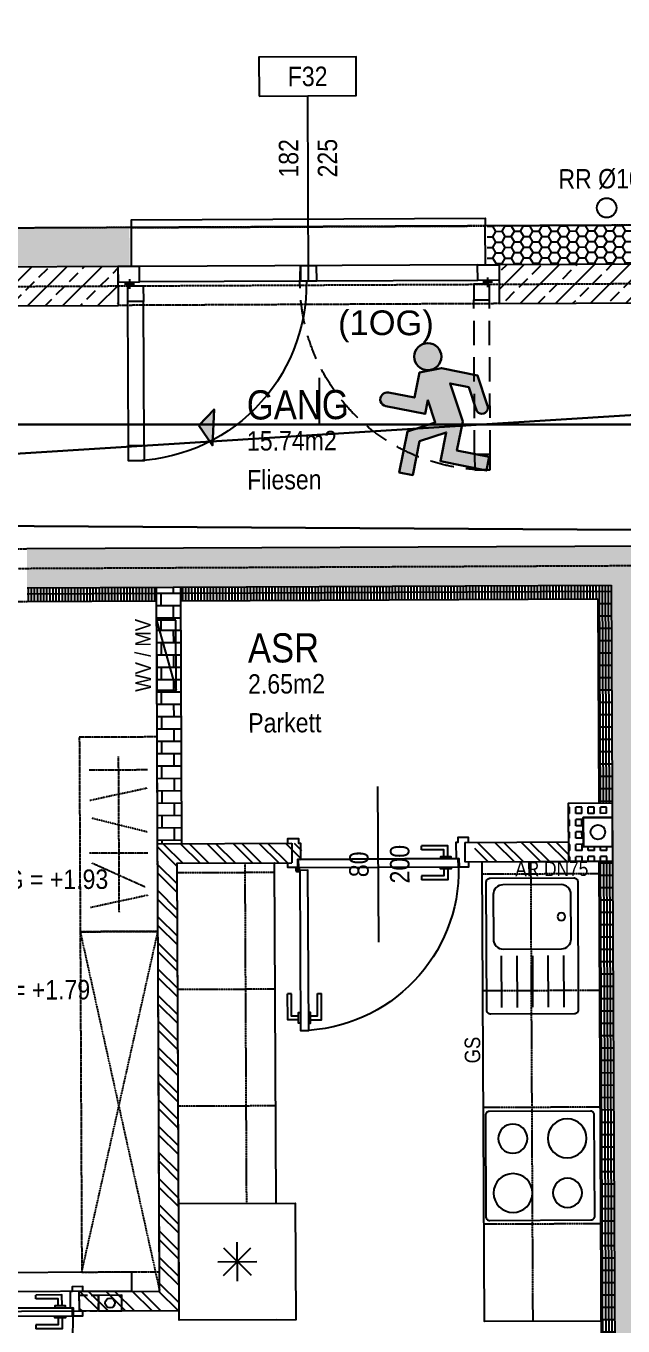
# Model space of a CAD drawing. Header units: millimetres. Extents: x -378801 to -302223, y -36469 to 154078.
# Drawn here: x -342238 to -339168, y 30351 to 37036 of the extents above; entities that cross this region are included whole.
import ezdxf
from ezdxf.enums import TextEntityAlignment as Align

# ---------------------------------------------------------------- set-up
doc = ezdxf.new("R2010")
doc.units = ezdxf.units.MM
for name, pattern in [('HIDDEN2', [0.1875, 0.125, -0.0625]), ('STRICHLINIE', [0.75, 0.5, -0.25]), ('STRICHPUNKT', [1, 0.5, -0.25, 0, -0.25])]:
    doc.linetypes.add(name, pattern=pattern)
for name, color, linetype in [('00_HLP---------M0', 6, 'Continuous'), ('01-ANS-G00-L01-M0', 8, 'Continuous'), ('01-BFL-G00-L01-M0', 10, 'Continuous'), ('01-SYM-G00-L01-M0', 8, 'Continuous'), ('01-TXT---------M0', 1, 'Continuous'), ('01-TXT---------PP', 1, 'Continuous'), ('01-TXT-G00-L01-M0', 1, 'Continuous'), ('02-ANS-G00-L01-M0', 8, 'Continuous'), ('02-AXO-G00-L01-M0', 8, 'STRICHPUNKT'), ('02-FIL-G00-L01-LILA', 223, 'Continuous'), ('02-FIL-G00-L01-ORANGE', 40, 'Continuous'), ('02-FIL-G00-L01-STB', 8, 'Continuous'), ('02-HID-G00-L01-M0', 8, 'HIDDEN2'), ('02-TWA-G00-L01-M0', 4, 'Continuous'), ('02-WDA---------M0', 8, 'Continuous'), ('02-WDA-G00-L01-M0', 8, 'Continuous'), ('02-ZWA---------M0', 2, 'Continuous'), ('02-ZWA-G00-L01-M0', 2, 'Continuous'), ('03-ANS-G00-L01-M0', 8, 'Continuous'), ('03-SYM-G00-L01-M0', 8, 'Continuous'), ('04-HLP---------M0', 8, 'HIDDEN2'), ('04-STO---------M0', 1, 'Continuous'), ('04-SYM---------EP', 8, 'Continuous'), ('04-SYM-G00-L01-EP', 8, 'Continuous'), ('04-TXT---------EP', 8, 'Continuous'), ('04-TXT-G00-L01-M0', 8, 'Continuous'), ('04-TXT-G00-L01-POS', 8, 'Continuous'), ('05-STO--------M0', 1, 'Continuous'), ('05-SYM---------M0', 8, 'Continuous'), ('05-SYM--------M0', 8, 'Continuous'), ('05-SYM-G00-L01-M0', 8, 'Continuous'), ('05-TXT---------PP', 8, 'Continuous'), ('05-TXT--------M0', 8, 'Continuous'), ('05-TXT-G00-L01-M0', 8, 'Continuous'), ('07-SAN---------M0', 8, 'Continuous'), ('07-SAN-G00-L01-FBHZG-EVERT', 8, 'Continuous'), ('07-SAN-G00-L01-KLIMA', 8, 'Continuous'), ('07-SAN-G00-L01-Küche', 8, 'Continuous'), ('07-SAN-G00-L01-M0', 8, 'Continuous'), ('07-SYM-G00-L01-M0', 8, 'STRICHPUNKT'), ('07_MOB-G00-L01-M0', 6, 'HIDDEN2')]:
    doc.layers.add(name, color=color, linetype=linetype)
doc.styles.add('ARIAL', font='arial.ttf', dxfattribs={"width": 0.85})
doc.styles.get("Standard").update_dxf_attribs({"font": 'arial.ttf'})
pattern_1 = [(90.26447, (-337081.752, 30520.496), (-15.87483, -0.073276), []), (180.2645, (-337081.75, 30520.496), (0.2931, -63.4993), [])]
pattern_2 = [(0.26447, (-337081.752, 30520.496), (47.497575, 27.715835), [31.75, -63.5]), (120.26447, (-337081.752, 30520.496), (-47.751405, 27.27619), [31.75, -63.5]), (60.26447, (-337081.752, 30520.496), (-0.25383, 54.992024), [-63.5, 31.75])]
pattern_3 = [(44.82971, (-389052.15, -18110.56), (-89.53527, 90.06906), []), (44.82971, (-388962.35, -18110.83), (-89.53527, 90.06906), [63.5, -31.75])]
pattern_4 = [(135.2645, (-337081.75, 30520.5), (-67.0403, -67.6621), []), (135.2645, (-337081.96, 30565.4), (-67.0403, -67.6621), [])]

# ---------------------------------------------------------------- blocks, each defined once
blk = doc.blocks.new('05-TXT')
at = {"layer": '05-TXT--------M0'}
blk.add_line((-0.4, 0), (0.4, 0), dxfattribs=at)
at = {"layer": '05-TXT--------M0', "color": 8, "style": 'ARIAL', "width": 0.85}
blk.add_attdef('BREITE', text='', height=0.1, dxfattribs=at).set_placement((0, 0.05), align=Align.CENTER)
blk.add_attdef('HÖHE', text='', height=0.1, rotation=360, dxfattribs=at).set_placement((0, -0.06), align=Align.TOP_CENTER)
blk = doc.blocks.new('TÜR-80_10er-WAND')
at = {"layer": '00_HLP---------M0'}
for points in [[(-0.3575, 0.027), (-0.3575, 0.083), (-0.2225, 0.083)], [(-0.2225, 0.063), (-0.2225, 0.083)], [(0.4, 0.017), (-0.4, 0.017)], [(-0.375, 0.017), (-0.375, 0.027), (-0.32, 0.027), (-0.32, 0.017)], [(-0.3375, 0.027), (-0.3375, 0.063), (-0.2225, 0.063)], [(-0.375, -0.025), (-0.375, -0.035), (-0.32, -0.035), (-0.32, -0.025)], [(-0.3575, -0.035), (-0.3575, -0.091), (-0.2225, -0.091)], [(-0.3375, -0.035), (-0.3375, -0.071), (-0.2225, -0.071)], [(-0.2225, -0.071), (-0.2225, -0.091)]]:
    blk.add_lwpolyline(points, dxfattribs=at)
blk.add_lwpolyline([(0.4115, -0.025), (-0.4115, -0.025), (-0.4115, -0.025), (-0.4115, 0.017), (0.4115, 0.017)], close=True, dxfattribs=at)
at = {"layer": '02-ZWA---------M0'}
for points in [[(-0.445, 0.1), (-0.445, 0)], [(0.445, 0.1), (0.445, 0)]]:
    blk.add_lwpolyline(points, dxfattribs=at)
at = {"layer": '05-STO--------M0'}
for points in [[(-0.465, 0.1), (-0.465, 0.125), (-0.41, 0.125), (-0.41, 0.1), (-0.4, 0.1), (-0.4, 0.017), (-0.415, 0.017), (-0.415, -0.025), (-0.465, -0.025), (-0.465, 0)], [(0.465, 0.1), (0.465, 0.125), (0.41, 0.125), (0.41, 0.1), (0.4, 0.1), (0.4, 0.017), (0.415, 0.017), (0.415, -0.025), (0.465, -0.025), (0.465, 0)]]:
    blk.add_lwpolyline(points, dxfattribs=at)
at = {"layer": '05-SYM---------M0'}
for points in [[(0.352, -0.8085), (0.296, -0.8085), (0.296, -0.6735)], [(0.316, -0.6735), (0.296, -0.6735)], [(0.352, -0.7885), (0.316, -0.7885), (0.316, -0.6735)], [(0.414, -0.8085), (0.47, -0.8085), (0.47, -0.6735)], [(0.414, -0.7885), (0.45, -0.7885), (0.45, -0.6735)], [(0.45, -0.6735), (0.47, -0.6735)], [(0.362, -0.826), (0.352, -0.826), (0.352, -0.771), (0.362, -0.771)], [(0.404, -0.826), (0.414, -0.826), (0.414, -0.771), (0.404, -0.771)]]:
    blk.add_lwpolyline(points, dxfattribs=at)
at = {"layer": '05-SYM--------M0'}
blk.add_lwpolyline([(0.404, -0.0395), (0.404, -0.8625), (0.404, -0.8625), (0.362, -0.8625), (0.362, -0.0395)], close=True, dxfattribs=at)
for points in [[(0.41, -0.036), (0.42, -0.036)], [(0.415, -0.031), (0.415, -0.041)]]:
    blk.add_lwpolyline(points, dxfattribs=at)
blk.add_circle((0.415, -0.036), 0.01, dxfattribs=at)
blk.add_arc((0.415, -0.036), 0.8282, 176.33088, 266.33088, dxfattribs=at)
blk = doc.blocks.new('01-SQM')
at = {"layer": '01-TXT---------M0', "color": 1, "style": 'ARIAL', "width": 0.85}
blk.add_attdef('ROOM', (0, 0), '', height=0.15, dxfattribs=at)
blk.add_attdef('AREA', text='', height=0.1, dxfattribs=at).set_placement((0, -0.06), align=Align.TOP_LEFT)
at = {"layer": '01-TXT---------PP', "color": 1, "style": 'ARIAL', "width": 0.85}
blk.add_attdef('NR', text='', height=0.15, dxfattribs=at).set_placement((-0.1173, 0), align=Align.RIGHT)
blk.add_attdef('FLOOR', text='', height=0.1, dxfattribs=at).set_placement((0, -0.26), align=Align.TOP_LEFT)
blk = doc.blocks.new('01-HK1')
for p, q in [((-0.0005, -0.0742), (-0.0005, 0.0742)), ((0.0737, 0), (-0.0747, 0))]:
    blk.add_line(p, q)
blk.add_circle((-0.0005, 0), 0.0586)
for points in [[(-0.0005, 0.0586), (0.0409, 0.0414), (-0.0005, 0)], [(-0.0005, 0), (0.0581, 0), (0.0409, 0.0414)], [(-0.0591, 0), (-0.0419, -0.0414), (-0.0005, 0)], [(-0.0419, -0.0414), (-0.0005, -0.0586), (-0.0005, 0)]]:
    blk.add_solid(points)
at = {"layer": '01-TXT---------M0', "color": 8, "style": 'ARIAL', "width": 0.85}
blk.add_attdef('HEIGHT', text='', height=0.1, dxfattribs=at).set_placement((0, 0.2), align=Align.TOP_CENTER)
blk = doc.blocks.new('FENSTER_184')
at = {"layer": '02-WDA---------M0'}
for points in [[(0.07, -0.2), (0.07, -0.4)], [(1.89, -0.2), (1.89, -0.4)]]:
    blk.add_lwpolyline(points, dxfattribs=at)
at = {"layer": '04-HLP---------M0'}
for points in [[(1.83, 0.7752), (1.83, 0.8552), (1.91, 0.8552), (1.91, 0.7752)], [(1.83, -0.1), (1.83, -0.02), (1.91, -0.02), (1.91, -0.1)]]:
    blk.add_lwpolyline(points, close=True, dxfattribs=at)
at = {"layer": '04-HLP---------M0', "linetype": 'Continuous'}
for points in [[(0.13, 0.72), (0.13, 0.8), (0.05, 0.8), (0.05, 0.72)], [(0.13, -0.1), (0.13, -0.02), (0.05, -0.02), (0.05, -0.1)]]:
    blk.add_lwpolyline(points, close=True, dxfattribs=at)
at = {"layer": '04-HLP---------M0'}
for points in [[(1.83, 0.7752), (1.83, -0.02)], [(1.91, 0.7752), (1.91, -0.02)], [(0.034, -0.11), (0.084, -0.11)], [(0.059, -0.135), (0.059, -0.085)], [(1.926, -0.11), (1.876, -0.11)], [(1.901, -0.135), (1.901, -0.085)]]:
    blk.add_lwpolyline(points, dxfattribs=at)
at = {"layer": '04-HLP---------M0', "linetype": 'Continuous'}
for points in [[(0.05, 0.72), (0.05, -0.02)], [(0.13, 0.72), (0.13, -0.02)]]:
    blk.add_lwpolyline(points, dxfattribs=at)
at = {"layer": '04-HLP---------M0'}
blk.add_arc((1.901, -0.11), 0.9652, 89.46574, 185.35028, dxfattribs=at)
at = {"layer": '04-HLP---------M0', "linetype": 'Continuous'}
blk.add_arc((0.059, -0.11), 0.91, 359.48381, 90.46457, dxfattribs=at)
at = {"layer": '04-STO---------M0'}
for points in [[(0.11, -0.2), (0, -0.2), (0, -0.12), (0.11, -0.12)], [(0.94, -0.2), (1.02, -0.2), (1.02, -0.12), (0.94, -0.12)], [(1.85, -0.2), (1.96, -0.2), (1.96, -0.12), (1.85, -0.12)]]:
    blk.add_lwpolyline(points, close=True, dxfattribs=at)
at = {"layer": '04-SYM---------EP'}
for p, q in [((1.85, -0.12), (0.11, -0.12)), ((1.85, -0.2), (0.11, -0.2))]:
    blk.add_line(p, q, dxfattribs=at)
blk = doc.blocks.new('04-TXT')
blk.add_line((0, 0), (0.9529, 0))
at = {"layer": '04-TXT---------EP', "color": 8, "style": 'ARIAL', "width": 0.85}
blk.add_attdef('WIDTH', text='', height=0.1, dxfattribs=at).set_placement((0.6322, 0.05), align=Align.CENTER)
blk.add_attdef('HEIGHT', text='', height=0.1, dxfattribs=at).set_placement((0.6322, -0.05), align=Align.TOP_CENTER)
blk = doc.blocks.new('03-rar')
blk.add_circle((0, 0), 0.05)
at = {"layer": '01-TXT---------M0', "color": 8, "style": 'ARIAL', "width": 0.85}
blk.add_attdef('RR', text='', height=0.1, dxfattribs=at).set_placement((0, 0.1), align=Align.CENTER)
blk = doc.blocks.new('türachse&qualität')
at = {"layer": '05-SYM---------M0'}
blk.add_line((-0.4, 0), (-0.4, 0), dxfattribs=at)
at = {"layer": '05-TXT---------PP'}
blk.add_lwpolyline([(-0.5, -0.25), (-0.5, 0.25), (-0.7, 0.25), (-0.7, -0.25)], close=True, dxfattribs=at)
at = {"layer": '05-TXT---------PP', "color": 8, "style": 'ARIAL', "text_generation_flag": 6, "width": 0.85}
blk.add_attdef('POS.NR.', text='', height=0.1, rotation=270, dxfattribs=at).set_placement((-0.6529, -0.0112), align=Align.TOP_CENTER)
blk = doc.blocks.new('01-HK2')
for p, q in [((0, -0.098), (0, 0.098)), ((0.098, 0), (-0.098, 0))]:
    blk.add_line(p, q)
blk.add_circle((0, 0), 0.0773)
at = {"layer": '01-TXT---------M0', "color": 8, "style": 'ARIAL', "width": 0.85}
blk.add_attdef('HEIGHT', text='', height=0.1, rotation=360, dxfattribs=at).set_placement((0, 0.132), align=Align.BOTTOM_CENTER)
blk = doc.blocks.new('Kühlschrank')
blk.add_lwpolyline([(-0.3, 0), (0.3, 0), (0.3, -0.6), (-0.3, -0.6)], close=True)
for points in [[(0, -0.2), (0, -0.4)], [(0.0707, -0.2293), (-0.0707, -0.3707)], [(-0.0707, -0.2293), (0.0707, -0.3707)], [(-0.1, -0.3), (0.1, -0.3)]]:
    blk.add_lwpolyline(points)
blk = doc.blocks.new('kochfeld')
blk.add_lwpolyline([(-0.28, -0.55), (-0.28, -0.03, -0.414214), (-0.26, -0.01), (0.26, -0.01, -0.414214), (0.28, -0.03), (0.28, -0.55, -0.414214), (0.26, -0.57), (-0.26, -0.57, -0.414214)], format="xyb", close=True)
for centre, radius in [((0.14, -0.15), 0.1), ((-0.14, -0.15), 0.075), ((-0.14, -0.43), 0.1), ((0.14, -0.43), 0.075)]:
    blk.add_circle(centre, radius)
blk = doc.blocks.new('Spüle')
for points in [[(0.4, -0.02), (-0.26, -0.02, 0.414214), (-0.28, -0.04), (-0.28, -0.47, 0.414214), (-0.26, -0.49), (0.4, -0.49, 0.414214), (0.42, -0.47), (0.42, -0.04, 0.414214)], [(-0.195, -0.055), (0.035, -0.055, -0.414214), (0.085, -0.105), (0.085, -0.405, -0.414214), (0.035, -0.455), (-0.195, -0.455, -0.414214), (-0.245, -0.405), (-0.245, -0.105, -0.414214)]]:
    blk.add_lwpolyline(points, format="xyb", close=True)
for points in [[(0.12, -0.095), (0.385, -0.095)], [(0.12, -0.175), (0.385, -0.175)], [(0.12, -0.255), (0.385, -0.255)], [(0.12, -0.335), (0.385, -0.335)], [(0.12, -0.415), (0.385, -0.415)]]:
    blk.add_lwpolyline(points)
blk.add_circle((-0.08, -0.405), 0.02)
blk = doc.blocks.new('07_Klimasifon')
at = {"layer": '00_HLP---------M0', "linetype": 'HIDDEN2', "ltscale": 0.3}
blk.add_lwpolyline([(0, -0.1), (0.08, -0.1), (0.08, 0), (0, 0)], close=True, dxfattribs=at)
at = {"layer": '07-SAN---------M0'}
blk.add_lwpolyline([(0, -0.22), (0.08, -0.22), (0.08, -0.1), (0, -0.1)], close=True, dxfattribs=at)
blk.add_circle((0.04, -0.16), 0.025, dxfattribs=at)
blk = doc.blocks.new('9809550')
at = {"color": 18, "lineweight": 30, "true_color": 0x000000}
for points in [[(423921.7, 99168.8), (423956.8, 99168.8), (423956.8, 99202.9), (423984.5, 99214.5), (424033.7, 99214.5), (424053.8, 99178.3)], [(424040.2, 99170.9), (424025.2, 99196.7), (423999.7, 99196.8), (424026.2, 99150.3), (424026.2, 99110.9), (424070.2, 99110.9), (424070.2, 99092.3), (424007.5, 99092.3), (424007.5, 99131.7), (423975, 99113.1), (423975, 99067), (423956.5, 99067), (423956.5, 99122.4), (423990.5, 99141.9), (423975.1, 99168.8), (423975.1, 99150.2), (423921.7, 99150.3)]]:
    blk.add_lwpolyline(points, dxfattribs=at)
blk.add_circle((423963.6, 99225.9), 18.1, dxfattribs=at)
for centre, radius, start, end in [((424047.8, 99173.1), 7.96, 195.7299, 41.4005), ((423921.7, 99159.5), 9.27, 89.9849, 270.0151)]:
    blk.add_arc(centre, radius, start, end, dxfattribs=at)
blk = doc.blocks.new('750298750')
h = blk.add_hatch(color=3)
h.paths.add_polyline_path([(426943.6, 99576.9), (426968.1, 99576.8), (426982.5, 99552, 1.25347), (426995.6, 99559.2), (426976.3, 99594), (426929, 99594), (426902.3, 99582.8), (426902.3, 99550), (426868.6, 99550, 1), (426868.6, 99532.2), (426919.9, 99532.1), (426919.9, 99550), (426934.8, 99524.1), (426902.1, 99505.4), (426902.1, 99452.1), (426919.8, 99452.1), (426919.8, 99496.4), (426951.1, 99514.3), (426951.1, 99476.4), (427011.4, 99476.4), (427011.4, 99494.3), (426969.1, 99494.3), (426969.1, 99532.2)])
h.paths.add_polyline_path([(426891.5, 99604.9, 1), (426926.3, 99604.9, 1)])
at = {"xscale": 0.9619413167778113, "yscale": 0.9619413167778113, "zscale": 0.9619413167778113}
blk.add_blockref('9809550', (19080.8, 4155.4), dxfattribs=at)
blk = doc.blocks.new('4444444')
at = {"lineweight": 30}
h = blk.add_hatch(color=100, dxfattribs=at)
h.dxf.hatch_style = 1
h.paths.add_polyline_path([(431810.8, 98429.5), (431736, 98429.5), (431806.7, 98326.5)])
h.paths.add_polyline_path([(431814, 98511.5), (431736, 98429.5), (431810.8, 98429.5)])
at = {"color": 102, "lineweight": 30, "true_color": 0x21de37}
blk.add_lwpolyline([(431736, 98429.5), (431806.7, 98326.5), (431736, 98429.5), (431814, 98511.5), (431806.7, 98326.5)], dxfattribs=at)

msp = doc.modelspace()

# ---------------------------------------------------------------- hatches: boundary and pattern name
at = {"layer": '02-FIL-G00-L01-LILA', "true_color": 0x636466}
h = msp.add_hatch(dxfattribs=at)
h.set_pattern_fill('HONEY', color=251, scale=10, angle=107.16870486, style=0)
h.set_pattern_definition(pattern_2)
h.paths.add_polyline_path([(-341706.3243, 35999.2015), (-347122.7239, 35974.1983), (-347322.723, 35974.7927), (-347322.9014, 35914.793), (-347323.3219, 35773.2784), (-341765.4005, 35798.9329), (-341765.4005, 35798.9305), (-341705.4011, 35799.2074)])
h = msp.add_hatch(dxfattribs=at)
h.set_pattern_fill('HONEY', color=251, scale=10, angle=107.16870486, style=0)
h.set_pattern_definition(pattern_2)
h.paths.add_polyline_path([(-338636.357, 36013.3732), (-339866.3439, 36007.6953), (-339865.4207, 35807.7005), (-339805.4214, 35807.9774), (-339805.4214, 35807.9799), (-338695.4332, 35813.1035), (-338695.4332, 35813.1021), (-338635.4339, 35813.379)])
at = {"layer": '02-FIL-G00-L01-ORANGE', "true_color": 0x636466}
h = msp.add_hatch(dxfattribs=at)
h.set_pattern_fill('GRATE', color=251, scale=20, angle=197.16870486, style=0)
h.set_pattern_definition(pattern_1)
h.paths.add_polyline_path([(-339227.8114, 34160.6285), (-341442.7878, 34150.4045), (-341442.4647, 34080.4052), (-339297.4875, 34090.3061), (-339292.6409, 33040.3173), (-339222.6417, 33040.6404)])
h = msp.add_hatch(dxfattribs=at)
h.set_pattern_fill('GRATE', color=251, scale=20, angle=197.16870486, style=0)
h.set_pattern_definition(pattern_1)
h.paths.add_polyline_path([(-341567.7865, 34149.8275), (-342232.7794, 34146.758), (-342232.4563, 34076.7587), (-341567.4633, 34079.8283)])
h = msp.add_hatch(dxfattribs=at)
h.set_pattern_fill('BRICK', color=251, scale=10, angle=107.16870486, style=0)
h.set_pattern_definition([(0.2645, (-337081.75, 30520.496), (-0.2931, 63.4993), []), (90.2645, (-337081.75, 30520.5), (-126.9986, -0.5862), [63.5, -63.5]), (90.2645, (-337018.25, 30520.79), (-126.9986, -0.5862), [-63.5, 63.5])])
h.paths.add_polyline_path([(-341442.7878, 34150.4045), (-341567.7865, 34149.8275), (-341561.6936, 32829.8416), (-341436.6949, 32830.4186)])
h = msp.add_hatch(dxfattribs=at)
h.set_pattern_fill('SQUARE', color=251, scale=10, angle=197.16870486, style=0)
h.set_pattern_definition([(90.2645, (-337081.752, 30520.496), (-31.74966, -0.14655), [31.75, -31.75]), (180.2645, (-337081.752, 30520.496), (0.14655, -31.74966), [31.75, -31.75])])
h.paths.add_polyline_path([(-339221.2569, 32740.6436), (-339221.6031, 32815.6428), (-339371.6015, 32814.9505), (-339372.2939, 32964.9489), (-339222.2955, 32965.6412), (-339222.6417, 33040.6404), (-339447.6393, 33039.6019), (-339446.2545, 32739.6051)])
h = msp.add_hatch(dxfattribs=at)
h.set_pattern_fill('ANSI32', color=251, scale=10, angle=197.16870486, style=0)
h.set_pattern_definition(pattern_4)
h.paths.add_polyline_path([(-341561.6936, 32829.8416), (-341551.0772, 30529.8661), (-341966.0728, 30527.9505), (-341965.6112, 30427.9516), (-341450.6167, 30430.3287), (-341461.2331, 32730.3042), (-340821.2399, 32733.2583), (-340821.7015, 32833.2573)])
h = msp.add_hatch(dxfattribs=at)
h.set_pattern_fill('ANSI32', color=251, scale=10, angle=197.16870486, style=0)
h.set_pattern_definition(pattern_4)
h.paths.add_polyline_path([(-339446.7161, 32839.604), (-339931.711, 32837.3653), (-339931.2494, 32737.3664), (-339446.2545, 32739.6051)])
h = msp.add_hatch(dxfattribs=at)
h.set_pattern_fill('GRATE', color=251, scale=20, angle=197.16870486, style=0)
h.set_pattern_definition(pattern_1)
h.paths.add_polyline_path([(-339180.4993, 23910.7377), (-339221.2569, 32740.6436), (-339291.2562, 32740.3205), (-339250.4986, 23910.4146)])
at = {"layer": '02-FIL-G00-L01-STB', "true_color": 0x636466}
h = msp.add_hatch(dxfattribs=at)
h.set_pattern_fill('ANSI33', color=251, scale=20, angle=107.16870486, style=0)
h.set_pattern_definition(pattern_3)
h.paths.add_polyline_path([(-341765.4005, 35798.9329), (-347323.3219, 35773.2784), (-347323.9164, 35573.2735), (-341764.4773, 35598.9306)])
h = msp.add_hatch(dxfattribs=at)
h.set_pattern_fill('ANSI33', color=251, scale=20, angle=107.16870486, style=0)
h.set_pattern_definition(pattern_3)
h.paths.add_polyline_path([(-339805.4214, 35807.9799), (-339805.0521, 35727.9783), (-339804.4982, 35607.9796), (-338694.5101, 35613.1056), (-338695.4332, 35813.1035)])
h = msp.add_hatch(dxfattribs=at)
h.set_pattern_fill('ANSI33', color=251, scale=20, angle=107.16870486, style=0)
h.set_pattern_definition([(45.2645, (-337081.75, 30520.5), (-90.2161, 89.387), []), (45.2645, (-336991.95, 30520.91), (-90.2161, 89.387), [63.5, -31.75])])
h.paths.add_polyline_path([(-336028.7686, 34375.397), (-342233.7025, 34346.7559), (-342232.7794, 34146.758), (-339227.8114, 34160.6285), (-339222.2955, 32965.6412), (-339222.2955, 32965.6412), (-339221.6031, 32815.6428), (-339180.4993, 23910.7377), (-340350.4869, 23905.3372), (-340349.5637, 23705.3393), (-337879.59, 23716.7404), (-337880.5132, 23916.7382), (-338980.5015, 23911.6609), (-339027.8135, 34161.5517), (-336027.8455, 34175.3991)])

# ---------------------------------------------------------------- linework, layer by layer
msp.add_line((-340730.7382, 35227.0577), (-340730.4703, 34992.592))
at = {"color": 4, "lineweight": 30}
for points in [[(-334384.3353, 35331.9441), (-346388.6242, 34578.2798)], [(-335491.7132, 34422.3143), (-346388.1164, 34488.8235)]]:
    msp.add_lwpolyline(points, dxfattribs=at)
at = {"color": 100, "lineweight": 30}
msp.add_lwpolyline([(-337391.501, 34986.4143), (-343536.8491, 34986.4143)], dxfattribs=at)
at = {"layer": '01-ANS-G00-L01-M0', "color": 251, "true_color": 0x636466}
msp.add_lwpolyline([(-339372.2939, 32964.9489), (-339371.6015, 32814.9505), (-339221.6031, 32815.6428), (-339222.2955, 32965.6412)], close=True, dxfattribs=at)
msp.add_lwpolyline([(-342855.6017, 30423.8435), (-341965.6112, 30427.9516)], dxfattribs=at)
at = {"layer": '01-BFL-G00-L01-M0', "color": 251, "linetype": 'STRICHLINIE', "true_color": 0x636466}
msp.add_lwpolyline([(-319416.5237, 51712.0812), (-319485.1443, 38295.6762), (-319500.6709, 36101.7077), (-346703.3408, 35976.1342), (-346697.3757, 37975.8361), (-346708.941, 51910.465)], dxfattribs=at)
at = {"layer": '02-ANS-G00-L01-M0', "color": 251, "true_color": 0x636466}
msp.add_lwpolyline([(-341696.3244, 35999.2552), (-341696.5091, 36039.2547), (-339876.5284, 36047.6518), (-339876.3438, 36007.6491)], dxfattribs=at)
at = {"layer": '02-AXO-G00-L01-M0', "color": 251, "true_color": 0x636466}
for points in [[(-347423.621, 35672.8143), (-322105.9141, 35789.6773), (-322105.9141, 35789.6773)], [(-347427.9306, 34222.779), (-322099.2212, 34339.6927), (-322099.2212, 34339.6927)]]:
    msp.add_lwpolyline(points, dxfattribs=at)
at = {"layer": '02-HID-G00-L01-M0', "color": 251, "ltscale": 0.5, "true_color": 0x636466}
for points in [[(-341696.3244, 35999.2552), (-339876.3438, 36007.6522)], [(-343322.4447, 34071.7275), (-342232.4563, 34076.7587)]]:
    msp.add_lwpolyline(points, dxfattribs=at)
at = {"layer": '02-HID-G00-L01-M0', "color": 251, "true_color": 0x636466}
for points in [[(-339804.4982, 35607.9796), (-341764.4773, 35598.9306)], [(-343323.6909, 34341.7246), (-342233.7025, 34346.7559)]]:
    msp.add_lwpolyline(points, dxfattribs=at)
at = {"layer": '02-TWA-G00-L01-M0', "color": 251, "true_color": 0x636466}
for p, q in [((-341765.4005, 35798.9329), (-347323.3219, 35773.2784)), ((-338695.4332, 35813.1035), (-339805.4214, 35807.9799)), ((-347323.9164, 35573.2735), (-341764.4773, 35598.9306)), ((-339804.4982, 35607.9796), (-338694.5101, 35613.1056)), ((-336028.7686, 34375.397), (-342233.7025, 34346.7559)), ((-339227.8114, 34160.6285), (-339180.4993, 23910.7377))]:
    msp.add_line(p, q, dxfattribs=at)
for points in [[(-341765.4005, 35798.9329), (-341764.4773, 35598.9306)], [(-339805.4214, 35807.9774), (-339804.4982, 35607.9796)], [(-342232.7794, 34146.758), (-339227.8114, 34160.6285)]]:
    msp.add_lwpolyline(points, dxfattribs=at)
at = {"layer": '02-WDA-G00-L01-M0', "color": 251, "true_color": 0x636466}
for p, q in [((-341696.3244, 35999.2514), (-347122.7239, 35974.1983)), ((-338626.3571, 36013.4193), (-339876.3438, 36007.6491))]:
    msp.add_line(p, q, dxfattribs=at)
at = {"layer": '02-ZWA-G00-L01-M0', "color": 251, "true_color": 0x636466}
for p, q in [((-339297.4875, 34090.3061), (-339292.6409, 33040.3173)), ((-339291.2562, 32740.3205), (-339250.4986, 23910.4146))]:
    msp.add_line(p, q, dxfattribs=at)
for points in [[(-341966.0728, 30527.9505), (-341551.0772, 30529.8661), (-341567.7865, 34149.8275)], [(-341436.6949, 32830.4186), (-341442.7878, 34150.4045)], [(-342232.4563, 34076.7587), (-341567.4633, 34079.8283)], [(-341442.4647, 34080.4052), (-339297.4875, 34090.3061)], [(-339221.2569, 32740.6436), (-339446.2545, 32739.6051), (-339447.6393, 33039.6019), (-339222.6417, 33040.6404)], [(-339221.6031, 32815.6428), (-339371.6015, 32814.9505), (-339372.2939, 32964.9489), (-339222.2955, 32965.6412)], [(-341561.6936, 32829.8416), (-340871.7009, 32833.0265)], [(-339981.7104, 32837.1345), (-339446.7161, 32839.604)], [(-341965.6112, 30427.9516), (-341450.6167, 30430.3287), (-341461.2331, 32730.3042)], [(-341461.2331, 32730.3042), (-340871.2394, 32733.0275)], [(-339981.2488, 32737.1356), (-339446.2545, 32739.6051)]]:
    msp.add_lwpolyline(points, dxfattribs=at)
at = {"layer": '03-ANS-G00-L01-M0', "color": 251, "true_color": 0x636466}
msp.add_lwpolyline([(-343260.5974, 30421.9741), (-343261.5206, 30621.972), (-341746.5367, 30628.9649), (-341696.5373, 30629.1957), (-341696.0757, 30529.1968), (-343161.0601, 30522.4346), (-343145.6202, 27177.4703), (-343245.6191, 27177.0087)], close=True, dxfattribs=at)
at = {"layer": '07-SAN-G00-L01-FBHZG-EVERT', "color": 251, "true_color": 0x636466}
msp.add_lwpolyline([(-341467.0028, 33980.2909), (-341567.0018, 33979.8293), (-341565.3401, 33619.8331), (-341465.3411, 33620.2947)], close=True, dxfattribs=at)
msp.add_lwpolyline([(-341567.0018, 33979.8293), (-341465.3411, 33620.2947)], dxfattribs=at)
at = {"layer": '07-SAN-G00-L01-M0', "color": 251, "linetype": 'HIDDEN2', "ltscale": 0.5, "true_color": 0x636466}
for p, q in [((-340961.0076, 32682.6127), (-341461.0023, 32680.3048)), ((-339290.9608, 32676.3212), (-339890.9544, 32673.5517)), ((-340958.2381, 32082.619), (-341458.2328, 32080.3111)), ((-339288.1913, 32076.3276), (-339888.1849, 32073.5581)), ((-340955.4686, 31482.6254), (-341455.4633, 31480.3175)), ((-339285.4218, 31476.334), (-339885.4154, 31473.5645)), ((-339282.6523, 30876.3404), (-339882.6459, 30873.5709))]:
    msp.add_line(p, q, dxfattribs=at)
at = {"layer": '07-SAN-G00-L01-M0', "color": 251, "true_color": 0x636466}
msp.add_lwpolyline([(-340950.3912, 30382.6372), (-340950.3912, 30382.6372), (-341450.3859, 30380.3293), (-341461.2331, 32730.3042), (-340961.2384, 32732.6121), (-340953.1607, 30982.6308)], dxfattribs=at)
at = {"layer": '07-SAN-G00-L01-M0', "color": 251, "linetype": 'HIDDEN2', "ltscale": 0.5, "true_color": 0x636466}
for points in [[(-341103.1591, 30981.9384), (-341111.2368, 32731.9198)], [(-339630.3407, 30374.7302), (-339641.2525, 32738.705)]]:
    msp.add_lwpolyline(points, dxfattribs=at)
at = {"layer": '07-SAN-G00-L01-M0', "color": 251, "true_color": 0x636466}
msp.add_lwpolyline([(-339891.2498, 32737.551), (-339291.2562, 32740.3205), (-339280.3444, 30376.3457), (-339880.338, 30373.5762)], close=True, dxfattribs=at)
at = {"layer": '07_MOB-G00-L01-M0', "color": 251, "true_color": 0x636466}
for points in [[(-341564.2298, 33379.8357), (-341964.2219, 33377.9878), (-341959.6061, 32377.9986), (-341559.6104, 32379.8464), (-341564.2298, 33379.8357)], [(-341763.7671, 33278.9128), (-341760.0716, 32478.9213)], [(-341913.4523, 33210.4188), (-341613.4555, 33211.8046)], [(-341616.2256, 33115.9869), (-341909.5119, 33052.8748)], [(-341611.3428, 32890.0735), (-341902.5466, 32962.1872)], [(-341611.4721, 32781.8382), (-341911.4718, 32782.2746)], [(-341624.0962, 32607.057), (-341897.7983, 32729.8868)], [(-341613.6822, 32565.3985), (-341906.9685, 32502.2864)], [(-341959.6058, 32377.939), (-341550.8656, 30529.8671)], [(-341951.5268, 30628.0184), (-341559.6417, 32379.8462)]]:
    msp.add_lwpolyline(points, dxfattribs=at)
msp.add_lwpolyline([(-341951.5268, 30628.0184), (-341551.5388, 30629.865), (-341559.6165, 32379.8464), (-341959.6061, 32377.9984)], close=True, dxfattribs=at)

# ---------------------------------------------------------------- block references
at = {"color": 102, "lineweight": 30, "true_color": 0x21de37, "xscale": 4.0068236436394, "yscale": 4.0068236436394, "zscale": 4.0068236436394, "rotation": 348.6700814308623}
msp.add_blockref('750298750', (-2095791.8652, -19934.9918), dxfattribs=at)
at = {"color": 102, "lineweight": 30, "true_color": 0x21de37}
msp.add_blockref('4444444', (-773085.0717, -63447.6876), dxfattribs=at)
at = {"layer": '01-SYM-G00-L01-M0', "color": 251, "true_color": 0x636466, "xscale": 1000, "yscale": 1000, "zscale": 1000, "rotation": 0.2644673286167905}
msp.add_blockref('01-HK1', (-342490.9262, 32495.5489), dxfattribs=at).add_auto_attribs({'HEIGHT': 'FOK WOHNUNG = +1.93'})
at = {"layer": '01-SYM-G00-L01-M0', "color": 251, "true_color": 0x636466}
ref = msp.add_blockref('01-HK2', (-342488.2861, 31923.5744), dxfattribs=dict(at, xscale=757.5757580624575, yscale=757.5757580613007, zscale=757.5757580681662, rotation=0.2644672831925656))
ref.add_attrib('HEIGHT', 'RDOK OG 01 = +1.79', dxfattribs={"layer": '01-TXT---------M0', "color": 8, "height": 100, "rotation": 0.26446728, "style": 'ARIAL', "width": 0.85}).set_placement((-342488.6287, 31997.7924), align=Align.BOTTOM_CENTER)
at = {"layer": '01-TXT-G00-L01-M0', "color": 251, "true_color": 0x636466, "xscale": 1000, "yscale": 1000, "zscale": 1000, "rotation": 0.2644673028666128}
for p, values in [((-341102.5268, 35011.9842), {'ROOM': 'GANG', 'AREA': '15.74m2', 'FLOOR': 'Fliesen'}), ((-341096.7571, 33761.9976), {'ROOM': 'ASR', 'AREA': '2.65m2', 'FLOOR': 'Parkett'})]:
    msp.add_blockref('01-SQM', p, dxfattribs=at).add_auto_attribs(values)
at = {"layer": '03-SYM-G00-L01-M0', "color": 251, "true_color": 0x636466, "xscale": 1000, "yscale": 1000, "zscale": 1000, "rotation": 0.2644673113410362}
msp.add_blockref('03-rar', (-339251.7659, 36100.5357), dxfattribs=at).add_auto_attribs({'RR': 'RR %%c100'})
at = {"layer": '03-SYM-G00-L01-M0', "color": 251, "true_color": 0x636466}
ref = msp.add_blockref('03-rar', (-339296.9485, 32890.2958), dxfattribs=dict(at, xscale=749.9999997347322, yscale=749.9999997347322, zscale=749.9999997347322, rotation=0.2644673117402077))
ref.add_attrib('RR', 'AR DN75', dxfattribs={"layer": '01-TXT---------M0', "color": 8, "height": 75, "rotation": 0.26446731, "style": 'ARIAL', "width": 0.85}).set_placement((-339345.9094, 32665.0675), align=Align.RIGHT)
at = {"layer": '04-SYM-G00-L01-EP', "color": 251, "true_color": 0x636466, "xscale": -1000, "yscale": 1000, "zscale": 1000, "rotation": 180.2644672881726}
msp.add_blockref('FENSTER_184', (-341764.4773, 35598.9326), dxfattribs=at)
at = {"layer": '04-TXT-G00-L01-M0', "color": 251, "true_color": 0x636466, "xscale": 1000, "yscale": 1000, "zscale": 1000, "rotation": 90.26446729282112}
msp.add_blockref('04-TXT', (-340785.0417, 35723.4562), dxfattribs=at).add_auto_attribs({'WIDTH': '182', 'HEIGHT': '225'})
at = {"layer": '04-TXT-G00-L01-POS', "color": 251, "true_color": 0x636466}
ref = msp.add_blockref('türachse&qualität', (-340787.1034, 36176.4553), dxfattribs=dict(at, xscale=1000, yscale=1000, zscale=1000, rotation=270.2644506113871))
ref.add_attrib('POS.NR.', 'F32', dxfattribs={"layer": '05-TXT---------PP', "color": 8, "height": 100, "rotation": 180.26445061, "style": 'ARIAL', "text_generation_flag": 6, "width": 0.85}).set_placement((-340789.8727, 36776.4489), align=Align.MIDDLE_CENTER)
at = {"layer": '05-SYM-G00-L01-M0', "color": 251, "true_color": 0x636466, "xscale": -1000, "yscale": 1000, "zscale": 1000, "rotation": 0.2644683619551102}
for p in [(-340426.2441, 32735.0816), (-342410.6065, 30425.8975)]:
    msp.add_blockref('TÜR-80_10er-WAND', p, dxfattribs=at)
at = {"layer": '05-TXT-G00-L01-M0', "color": 251, "true_color": 0x636466, "xscale": 1000, "yscale": 1000, "zscale": 1000, "rotation": 90.26446728365104}
msp.add_blockref('05-TXT', (-340426.1979, 32725.0817), dxfattribs=at).add_auto_attribs({'BREITE': '80', 'HÖHE': '200'})
at = {"layer": '07-SAN-G00-L01-KLIMA', "color": 251, "true_color": 0x636466, "xscale": 1000, "yscale": 1000, "zscale": 1000, "rotation": 90.2644673017232}
msp.add_blockref('07_Klimasifon', (-341965.6112, 30427.9516), dxfattribs=at)
at = {"layer": '07-SAN-G00-L01-Küche', "color": 251, "true_color": 0x636466, "yscale": 1000, "zscale": 1000}
for name, p, xscale, rotation in [('Spüle', (-339889.5696, 32373.5549), -1000, 90.26446725663914), ('kochfeld', (-339884.0307, 31173.5677), -1000, 90.26446728578219), ('Kühlschrank', (-341451.7707, 30680.3261), 1000, 90.26446723198008)]:
    msp.add_blockref(name, p, dxfattribs=dict(at, xscale=xscale, rotation=rotation))

# ---------------------------------------------------------------- texts
at = {"color": 3, "lineweight": 30, "insert": (-340632.9208, 35574.5298), "char_height": 126.96738, "attachment_point": 1, "rotation": 359.66836416}
msp.add_mtext_dynamic_manual_height_columns('(1OG)', width=26879.974359, gutter_width=634.8369, heights=[0], dxfattribs=at)
at = {"layer": '07-SAN-G00-L01-FBHZG-EVERT', "color": 251, "true_color": 0x636466, "insert": (-341594.9749, 33799.6982), "char_height": 80, "width": 1165, "attachment_point": 8, "rotation": 90.26446729, "style": 'ARIAL'}
msp.add_mtext('WV / MV', dxfattribs=at)
at = {"layer": '07-SYM-G00-L01-M0', "color": 251, "true_color": 0x636466, "insert": (-339900.816, 31769.6808), "char_height": 80, "width": 869.7, "attachment_point": 8, "rotation": 90.26446729, "style": 'ARIAL'}
msp.add_mtext('GS', dxfattribs=at)

doc.saveas('drawing.dxf')
